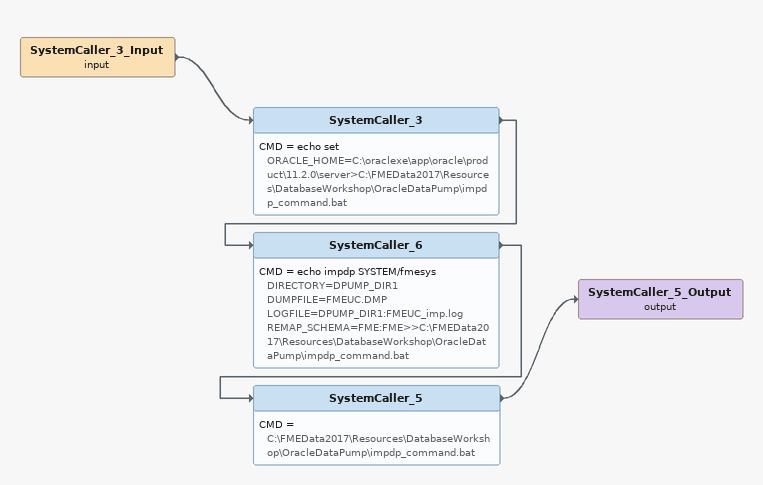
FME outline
SystemCaller_3_Input (input)
    -> SystemCaller_3
SystemCaller_3
    CMD = echo set ORACLE_HOME=C:\oraclexe\app\oracle\product\11.2.0\server>C:\FMEData2017\Resources\DatabaseWorkshop\OracleDataPump\impdp_command.bat
    -> SystemCaller_6
SystemCaller_6
    CMD = echo impdp SYSTEM/fmesys DIRECTORY=DPUMP_DIR1 DUMPFILE=FMEUC.DMP LOGFILE=DPUMP_DIR1:FMEUC_imp.log REMAP_SCHEMA=FME:FME>>C:\FMEData2017\Resources\DatabaseWorkshop\OracleDataPump\impdp_command.bat
    -> SystemCaller_5
SystemCaller_5
    CMD = C:\FMEData2017\Resources\DatabaseWorkshop\OracleDataPump\impdp_command.bat
    -> SystemCaller_5_Output (output)
SystemCaller_5_Output (output)
